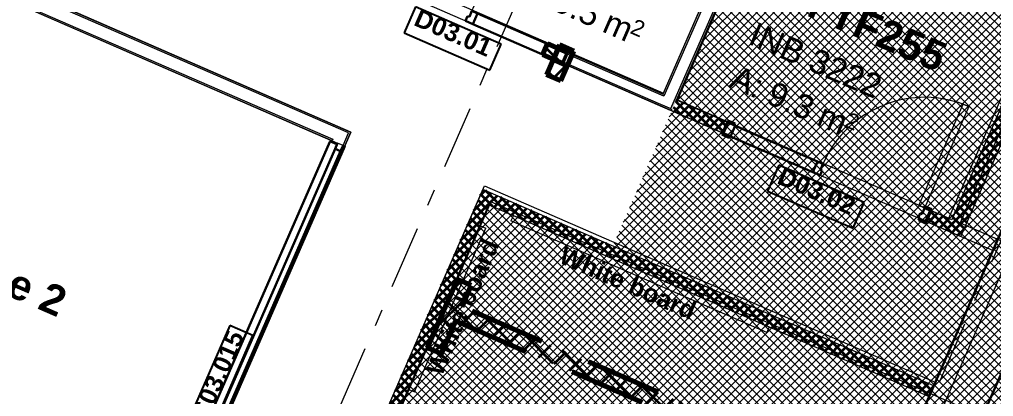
# Model space of a CAD drawing. Header units: millimetres. Extents: x -35034 to 431752, y -71616 to 25069.
# Drawn here: x 43988 to 52109, y -2569 to 579 of the extents above; entities that cross this region are included whole.
import ezdxf
from ezdxf.enums import TextEntityAlignment as Align

# ---------------------------------------------------------------- set-up
doc = ezdxf.new("R2010")
doc.units = ezdxf.units.MM
doc.header["$MEASUREMENT"] = 0
doc.linetypes.add('Double Dashed', pattern=[1093.611073, 529.166651, -211.666656, 141.111112, -211.666656])
doc.linetypes.add('Long Dashed', pattern=[1058.333302, 634.99999, -423.333311])
for name, color, linetype in [('A-05-M_Gross_Int_Circulation', 7, 'Continuous'), ('A-15-MG_Structural_Grid', 7, 'Continuous'), ('A-20-M_Floor_Slab', 7, 'Continuous'), ('A-25-M_Wall_Ext_Existing_HUB', 7, 'Continuous'), ('A-25-M_Wall_Int', 7, 'Continuous'), ('ArchiCAD Window Markers', 7, 'Continuous'), ('ArchiCAD Windows', 7, 'Continuous'), ('Demolished_A-25-M_Wall_Int', 7, 'Continuous'), ('New_A-25-M_Wall_Int', 7, 'Continuous'), ('New_A-35-M_FFE-Zone', 7, 'Continuous'), ('New_ArchiCAD Door Markers', 7, 'Continuous'), ('New_ArchiCAD Doors', 7, 'Continuous'), ('New_ArchiCAD Windows', 7, 'Continuous')]:
    doc.layers.add(name, color=color, linetype=linetype)
for name, color, linetype, lineweight, true_color in [('A-05-M_Gross_Int_Circulation_Pen_No__74', 7, 'Continuous', 20, 0x606060), ('A-15-MG_Structural_Grid_Pen_No__163', 7, 'Continuous', 0, 0x750077), ('A-25-M_Wall_Int_Pen_No__102', 7, 'Continuous', 15, 0xcccccc), ('A-25-M_Wall_Int_Pen_No__107', 7, 'Continuous', 15, 0xa6a6a6), ('ArchiCAD Windows_Pen_No__43', 7, 'Continuous', 30, 0x444444), ('New_A-35-M_FFE-Zone_Pen_No__74', 7, 'Continuous', 20, 0x606060), ('New_A-35-M_FFE_Fixed_Pen_No__64', 7, 'Continuous', 20, 0x606060), ('New_ArchiCAD Doors_Pen_No__43', 7, 'Continuous', 30, 0x444444), ('New_ArchiCAD Doors_Pen_No__63', 7, 'Continuous', 20, 0x606060), ('New_ArchiCAD Windows_Pen_No__23', 7, 'Continuous', 30, 0x2a2a2a)]:
    doc.layers.add(name, color=color, linetype=linetype, lineweight=lineweight, true_color=true_color)
for name, color, linetype, lineweight in [('A-20-M_Floor_Slab_Pen_No__89', 8, 'Continuous', 20), ('A-25-M_Wall_Int_Pen_No__1', 7, 'Continuous', 13), ('ArchiCAD Window Markers_Pen_No__1', 7, 'Continuous', 13), ('ArchiCAD Window Markers_Pen_No__5', 7, 'Continuous', 25), ('ArchiCAD Windows_Pen_No__1', 7, 'Continuous', 13), ('ArchiCAD Zone Stamps_Pen_No__9', 7, 'Continuous', 13), ('Demolished_A-25-M_Wall_Int_Pen_No__175', 1, 'Continuous', 35), ('Demolished_A-25-M_Wall_Int_Pen_No__177', 1, 'Continuous', 70), ('New_A-25-M_Wall_Int_Pen_No__1', 7, 'Continuous', 13), ('New_A-25-M_Wall_Int_Pen_No__155', 5, 'Continuous', 35), ('New_A-95-P_Text_1_50_GA_Pen_No__1', 7, 'Continuous', 13), ('New_ArchiCAD Door Markers_Pen_No__1', 7, 'Continuous', 13), ('New_ArchiCAD Door Markers_Pen_No__5', 7, 'Continuous', 25), ('New_ArchiCAD Doors_Pen_No__1', 7, 'Continuous', 13), ('New_ArchiCAD Zone Stamps_Pen_No__9', 7, 'Continuous', 13)]:
    doc.layers.add(name, color=color, linetype=linetype, lineweight=lineweight)
doc.styles.add('GENERATED_STYLE_1', font='')
doc.styles.add('GENERATED_STYLE_2', font='')
doc.styles.add('GENERATED_STYLE_3', font='')
doc.styles.add('GENERATED_STYLE_4', font='')
doc.styles.get('GENERATED_STYLE_1').set_extended_font_data('Swis721 BT', bold=True)
doc.styles.get('GENERATED_STYLE_2').set_extended_font_data('Arial', bold=True)
doc.styles.get('GENERATED_STYLE_3').set_extended_font_data('Arial')
doc.styles.get('GENERATED_STYLE_4').set_extended_font_data('Swis721 BT')
pattern_1 = [(45, (0, 0), (-35.35534, 35.35534), []), (135, (0, 0), (35.35534, 35.35534), [])]
pattern_2 = [(45, (0, 0), (-91.92388, 91.92388), []), (135, (0, 0), (91.92388, 91.92388), [])]

# ---------------------------------------------------------------- blocks, each defined once
blk = doc.blocks.new('Simple Window Opening[2]_3')
at = {"layer": 'New_ArchiCAD Windows_Pen_No__23', "linetype": 'Continuous'}
for p, q in [((53690.4, 2291.9), (49105.7, -8222.4)), ((54125.4, 2102.2), (49540.6, -8412.1))]:
    blk.add_line(p, q, dxfattribs=at)
blk = doc.blocks.new('Wall_1_3', base_point=(44635.4, -19661.2))
at = {"layer": 'New_ArchiCAD Windows', "color": 251, "linetype": 'Continuous', "lineweight": 20, "true_color": 0x606060}
blk.add_blockref('Simple Window Opening[2]_3', (0, 0), dxfattribs=at)
blk = doc.blocks.new('Office_INB 3221_34_3', base_point=(48820.6, 955.9))
at = {"layer": 'New_A-35-M_FFE-Zone_Pen_No__74', "linetype": 'Continuous'}
for p, q in [((49355.8, -35.6), (50823.3, 3330.6)), ((46725, 1111.5), (49355.8, -35.6))]:
    blk.add_line(p, q, dxfattribs=at)
at = {"layer": 'New_ArchiCAD Zone Stamps_Pen_No__9'}
for tag, height, style, p in [('ROOM_NAME', 250, 'GENERATED_STYLE_2', (48581.3, 2256.7)), ('zoneNameLine2', 250, 'GENERATED_STYLE_2', (48392.9, 1824.5)), ('ROOM_NUMBER', 200, 'GENERATED_STYLE_3', (48204.4, 1403.8)), ('measuredAreaCode', 200, 'GENERATED_STYLE_3', (48047.4, 1043.7)), ('ROOM_HOLES_PRM', 200, 'GENERATED_STYLE_3', (48354.8, 909.7)), ('DUMMY_649', 200, 'GENERATED_STYLE_3', (48844.1, 696.3)), ('DUMMY_650', 133.3, 'GENERATED_STYLE_3', (49123.4, 589.7))]:
    blk.add_attdef(tag, text='', height=height, rotation=336.44041, dxfattribs=dict(at, style=style)).set_placement(p, align=Align.TOP_LEFT)
blk = doc.blocks.new('Hub Circulation Third_INB 3250_43_3', base_point=(35476.1, -4184.6))
at = {"layer": 'A-05-M_Gross_Int_Circulation_Pen_No__74', "linetype": 'Continuous'}
for p, q in [((52102.6, -1349.5), (21435.7, 12022.5)), ((36451.5, 4130.3), (46751.2, -360.8)), ((46751.2, -360.8), (44237, -6126.6)), ((45337, -6606.2), (47864.3, -810.3)), ((47864.3, -810.3), (51623.2, -2448.9)), ((51623.2, -2448.9), (52102.6, -1349.5))]:
    blk.add_line(p, q, dxfattribs=at)
at = {"layer": 'ArchiCAD Zone Stamps_Pen_No__9'}
for tag, height, style, p in [('ROOM_NAME', 250, 'GENERATED_STYLE_2', (34329.2, -2488.1)), ('zoneNameLine2', 250, 'GENERATED_STYLE_2', (34140.8, -2920.2)), ('ROOM_NUMBER', 200, 'GENERATED_STYLE_3', (33952.4, -3340.9)), ('measuredAreaCode', 200, 'GENERATED_STYLE_3', (33795.3, -3701)), ('DUMMY_649', 200, 'GENERATED_STYLE_3', (34102.7, -3835.1)), ('DUMMY_650', 200, 'GENERATED_STYLE_3', (34731.9, -4109.4)), ('DUMMY_651', 133.3, 'GENERATED_STYLE_3', (35011.2, -4216))]:
    blk.add_attdef(tag, text='', height=height, rotation=336.44041, dxfattribs=dict(at, style=style)).set_placement(p, align=Align.TOP_LEFT)
blk = doc.blocks.new('Prof_s Office_INB 3223_48_3', base_point=(53433.1, -981.5))
at = {"layer": 'New_A-35-M_FFE-Zone_Pen_No__74', "linetype": 'Continuous'}
for p, q in [((53294.9, 2242.1), (51829.2, -1119.3)), ((51829.2, -1119.3), (53965.1, -2050.6))]:
    blk.add_line(p, q, dxfattribs=at)
at = {"layer": 'New_ArchiCAD Zone Stamps_Pen_No__9'}
for tag, height, style, p in [('ROOM_NAME', 250, 'GENERATED_STYLE_2', (52964.4, 419.3)), ('zoneNameLine2', 250, 'GENERATED_STYLE_2', (52776, -12.8)), ('ROOM_NUMBER', 200, 'GENERATED_STYLE_3', (52587.6, -433.5)), ('measuredAreaCode', 200, 'GENERATED_STYLE_3', (52430.5, -793.6)), ('ROOM_HOLES_PRM', 200, 'GENERATED_STYLE_3', (52737.9, -927.7)), ('DUMMY_649', 200, 'GENERATED_STYLE_3', (53087.5, -1080.1)), ('DUMMY_650', 133.3, 'GENERATED_STYLE_3', (53366.7, -1186.6))]:
    blk.add_attdef(tag, text='', height=height, rotation=336.44041, dxfattribs=dict(at, style=style)).set_placement(p, align=Align.TOP_LEFT)
blk = doc.blocks.new('Communications Laboratory (CaDE)_INB 3239_50_3', base_point=(50921.9, -5848.8))
at = {"layer": 'New_A-35-M_FFE-Zone_Pen_No__74', "linetype": 'Continuous'}
for p, q in [((47917.1, -944.5), (45471.3, -6553.5)), ((56795, -4815.7), (47917.1, -944.5))]:
    blk.add_line(p, q, dxfattribs=at)
at = {"layer": 'New_ArchiCAD Zone Stamps_Pen_No__9'}
for tag, height, style, p in [('ROOM_NAME', 250, 'GENERATED_STYLE_2', (48674.6, -3672.5)), ('zoneNameLine2', 250, 'GENERATED_STYLE_2', (48486.2, -4104.6)), ('ROOM_NUMBER', 200, 'GENERATED_STYLE_3', (48297.8, -4525.3)), ('measuredAreaCode', 200, 'GENERATED_STYLE_3', (48140.7, -4885.4)), ('DUMMY_649', 200, 'GENERATED_STYLE_3', (48448.1, -5019.4)), ('DUMMY_650', 200, 'GENERATED_STYLE_3', (48937.5, -5232.8)), ('DUMMY_651', 133.3, 'GENERATED_STYLE_3', (49216.8, -5339.4))]:
    blk.add_attdef(tag, text='', height=height, rotation=336.44041, dxfattribs=dict(at, style=style)).set_placement(p, align=Align.TOP_LEFT)
blk = doc.blocks.new('Office_INB 3222_51_3', base_point=(50747.9, 115.5))
at = {"layer": 'New_A-35-M_FFE-Zone_Pen_No__74', "linetype": 'Continuous'}
for p, q in [((50985.6, 3376.7), (49473.1, -91.9)), ((51735.7, -1078.5), (53248.2, 2390.1)), ((49473.1, -91.9), (51735.7, -1078.5))]:
    blk.add_line(p, q, dxfattribs=at)
at = {"layer": 'New_ArchiCAD Zone Stamps_Pen_No__9'}
for tag, height, style, p in [('ROOM_NAME', 250, 'GENERATED_STYLE_2', (50508.6, 1416.3)), ('zoneNameLine2', 250, 'GENERATED_STYLE_2', (50320.2, 984.1)), ('ROOM_NUMBER', 200, 'GENERATED_STYLE_3', (50131.7, 563.4)), ('measuredAreaCode', 200, 'GENERATED_STYLE_3', (49974.7, 203.3)), ('DUMMY_649', 200, 'GENERATED_STYLE_3', (50282.1, 69.3)), ('DUMMY_650', 200, 'GENERATED_STYLE_3', (50631.6, -83.1)), ('DUMMY_651', 133.3, 'GENERATED_STYLE_3', (50910.9, -189.7))]:
    blk.add_attdef(tag, text='', height=height, rotation=336.44041, dxfattribs=dict(at, style=style)).set_placement(p, align=Align.TOP_LEFT)
blk = doc.blocks.new('Research Office 2_INB 3217_57_3', base_point=(42570.9, -2075.7))
at = {"layer": 'New_A-35-M_FFE-Zone_Pen_No__74', "linetype": 'Continuous'}
for p, q in [((46580.1, -428.1), (36518.7, 3959.2)), ((44169.8, -5955.4), (46580.1, -428.1))]:
    blk.add_line(p, q, dxfattribs=at)
at = {"layer": 'New_ArchiCAD Zone Stamps_Pen_No__9'}
for tag, height, style, p in [('ROOM_NAME', 250, 'GENERATED_STYLE_2', (41702.6, -500.6)), ('zoneNameLine2', 250, 'GENERATED_STYLE_2', (41514.2, -932.7)), ('ROOM_NUMBER', 200, 'GENERATED_STYLE_3', (41325.7, -1353.4)), ('measuredAreaCode', 200, 'GENERATED_STYLE_3', (41168.7, -1713.5)), ('DUMMY_649', 200, 'GENERATED_STYLE_3', (41476.1, -1847.6)), ('DUMMY_650', 200, 'GENERATED_STYLE_3', (41965.5, -2061)), ('DUMMY_651', 133.3, 'GENERATED_STYLE_3', (42244.8, -2167.5))]:
    blk.add_attdef(tag, text='', height=height, rotation=336.44041, dxfattribs=dict(at, style=style)).set_placement(p, align=Align.TOP_LEFT)
blk = doc.blocks.new('Slab_1_3', base_point=(7696.6, 5872.1))
at = {"layer": 'A-20-M_Floor_Slab_Pen_No__89', "linetype": 'Continuous', "flags": 128}
blk.add_lwpolyline([(18384.5, 14995), (19410.6, 17348.4), (53757.3, 2371.5), (53656.1, 2139.5), (53757, 2095.5), (46643.5, -14217.9), (43630.2, -12903.9), (41531.9, -17715.8), (41504.6, -17778.4), (31982.9, -13626.4), (12656.3, -5199.1)], dxfattribs=at)
blk = doc.blocks.new('Wall_53_3', base_point=(49351.9, -44.5))
at = {"layer": 'A-25-M_Wall_Int_Pen_No__107', "linetype": 'Continuous'}
for points in [[(49365.7, -50.5), (50897.7, 3462.9), (50883.9, 3468.9), (49351.9, -44.5)], [(49431.8, -171.5), (50997.6, 3419.3), (50983.9, 3425.3), (49418.1, -165.5)], [(49365.7, -50.5), (49351.9, -44.5), (49361, -61.2)], [(49417.2, -165.1), (49417.8, -166.2), (49418.1, -165.5)], [(49418.1, -165.5), (49417.8, -166.2), (49426.8, -183), (49431.8, -171.5)]]:
    blk.add_hatch(color=256, dxfattribs=at).paths.add_polyline_path(points)
at = {"layer": 'A-25-M_Wall_Int_Pen_No__1', "linetype": 'Continuous'}
for p, q in [((50897.7, 3462.9), (49361, -61.2)), ((49446.8, -99.5), (50983.9, 3425.3)), ((49418.1, -165.5), (49446.8, -99.5)), ((49418.1, -165.5), (49417.2, -165.1))]:
    blk.add_line(p, q, dxfattribs=at)
at = {"layer": 'A-25-M_Wall_Int_Pen_No__1', "linetype": 'Continuous', "flags": 128}
for points in [[(50883.9, 3468.9), (49351.9, -44.5)], [(49465.6, -94.1), (50997.6, 3419.3)]]:
    blk.add_lwpolyline(points, dxfattribs=at)
blk = doc.blocks.new('Wall_65_3', base_point=(36451.5, 4130.3))
at = {"layer": 'A-25-M_Wall_Int_Pen_No__107', "linetype": 'Continuous'}
for points in [[(38531.7, 3223.3), (38525.7, 3209.5), (46731.4, -368.6), (46751.2, -360.9)], [(38479.7, 3104.1), (46580.1, -428.1), (46599.8, -420.3), (38485.7, 3117.9)]]:
    blk.add_hatch(color=256, dxfattribs=at).paths.add_polyline_path(points)
at = {"layer": 'A-25-M_Wall_Int_Pen_No__1', "linetype": 'Continuous'}
for p, q in [((46731.4, -368.6), (38525.7, 3209.5)), ((38485.7, 3117.9), (46599.8, -420.3))]:
    blk.add_line(p, q, dxfattribs=at)
at = {"layer": 'A-25-M_Wall_Int_Pen_No__1', "linetype": 'Continuous', "flags": 128}
for points in [[(46751.2, -360.9), (38531.7, 3223.3)], [(38479.7, 3104.1), (46580.1, -428.1)]]:
    blk.add_lwpolyline(points, dxfattribs=at)
blk = doc.blocks.new('Window 19_3')
at = {"layer": 'ArchiCAD Windows_Pen_No__1', "linetype": 'Continuous'}
for p, q in [((-2400.5, -50), (-2400.5, 0)), ((2400.5, -50), (2400.5, 0))]:
    blk.add_line(p, q, dxfattribs=at)
at = {"layer": 'ArchiCAD Windows_Pen_No__43', "linetype": 'Continuous'}
for p, q in [((-2400.5, 0), (-2350.5, 0)), ((-2385.5, 65), (2385.5, 65)), ((-2350.5, 0), (-2350.5, -50)), ((-2350.5, 0), (2350.5, 0)), ((2350.5, -50), (2350.5, 0)), ((2350.5, 0), (2400.5, 0)), ((-2350.5, -50), (-2400.5, -50)), ((-2400.5, -65), (2400.5, -65)), ((2350.5, -50), (-2350.5, -50)), ((2400.5, -50), (2350.5, -50))]:
    blk.add_line(p, q, dxfattribs=at)
blk = doc.blocks.new('Window Stamp 18_2')
at = {"layer": 'ArchiCAD Window Markers_Pen_No__5', "linetype": 'Continuous'}
for p, q in [((647.5, -70), (-647.5, -70)), ((-647.5, -70), (-647.5, -281.8)), ((647.5, -70), (-647.5, -70)), ((647.5, -281.8), (647.5, -70)), ((-647.5, -281.8), (647.5, -281.8))]:
    blk.add_line(p, q, dxfattribs=at)
at = {"layer": 'ArchiCAD Window Markers_Pen_No__1', "style": 'GENERATED_STYLE_1'}
blk.add_attdef('AC_WIDO_ID', text='', height=150, rotation=180, dxfattribs=at).set_placement((588.7, -25.4), align=Align.BOTTOM_LEFT)
blk = doc.blocks.new('Wall_66_3', base_point=(46751.2, -360.9))
at = {"layer": 'A-25-M_Wall_Int_Pen_No__107', "linetype": 'Continuous'}
for points in [[(46685.5, -474), (46699.2, -480), (46751.2, -360.9), (46731.4, -368.6)], [(46580.1, -428.1), (46574.1, -441.8), (46633.6, -467.8), (46639.6, -454), (46593.8, -434)], [(46599.8, -420.3), (46580.1, -428.1), (46593.8, -434)]]:
    blk.add_hatch(color=256, dxfattribs=at).paths.add_polyline_path(points)
at = {"layer": 'A-25-M_Wall_Int_Pen_No__1', "linetype": 'Continuous'}
for p, q in [((46685.5, -474), (46731.4, -368.6)), ((46580.1, -428.1), (46574.1, -441.8)), ((46633.6, -467.8), (46574.1, -441.8)), ((46599.8, -420.3), (46593.8, -434)), ((46593.8, -434), (46639.6, -454)), ((46639.6, -454), (46633.6, -467.8)), ((46685.5, -474), (46639.6, -454)), ((46699.2, -480), (46685.5, -474))]:
    blk.add_line(p, q, dxfattribs=at)
at = {"layer": 'A-25-M_Wall_Int_Pen_No__1', "linetype": 'Continuous', "flags": 128}
blk.add_lwpolyline([(46699.2, -480), (46751.2, -360.9)], dxfattribs=at)
at = {"layer": 'ArchiCAD Window Markers'}
ref = blk.add_blockref('Window Stamp 18_2', (45739.7, -2680.4), dxfattribs=dict(at, rotation=246.4403498075615))
ref.add_attrib('AC_WIDO_ID', 'P2-IS03.015', dxfattribs={"layer": 'ArchiCAD Window Markers_Pen_No__1', "color": 7, "height": 150, "rotation": 66.44035, "style": 'GENERATED_STYLE_1'}).set_placement((45440.3, -3147.4), align=Align.BOTTOM_LEFT)
at = {"layer": 'ArchiCAD Windows', "color": 251, "linetype": 'Continuous', "lineweight": 20, "true_color": 0x606060, "zscale": 1000, "rotation": 66.44034980756156}
blk.add_blockref('Window 19_3', (45680.2, -2654.4), dxfattribs=at)
blk = doc.blocks.new('Wall_75_3', base_point=(53406.1, 2369.1))
at = {"layer": 'New_A-25-M_Wall_Int_Pen_No__155', "linetype": 'Continuous'}
h = blk.add_hatch(dxfattribs=at)
h.set_pattern_fill('Grid_5x5_Diagonal_0003', color=256, style=0, pattern_type=2)
h.set_pattern_definition(pattern_1)
h.paths.add_polyline_path([(53228.1, 2271.2), (51760.4, -1094.7), (51769.5, -1111.5), (51770.1, -1112.6), (51825.6, -1215.3), (51826.2, -1216.4), (51835.3, -1233.2), (51840.3, -1221.7), (53341.8, 2221.7), (53328, 2227.7), (53241.9, 2265.2)])
at = {"layer": 'New_A-25-M_Wall_Int_Pen_No__1', "linetype": 'Continuous', "flags": 128}
for points in [[(53292.4, 2418.7), (51760.4, -1094.7)], [(51835.3, -1233.2), (53341.8, 2221.7)]]:
    blk.add_lwpolyline(points, dxfattribs=at)
blk = doc.blocks.new('Wall_76_3', base_point=(47812.4, -929.4))
at = {"layer": 'New_A-25-M_Wall_Int_Pen_No__155', "linetype": 'Continuous'}
h = blk.add_hatch(dxfattribs=at)
h.set_pattern_fill('Grid_5x5_Diagonal_0003', color=256, style=0, pattern_type=2)
h.set_pattern_definition(pattern_1)
h.paths.add_polyline_path([(47851.2, -840.5), (45337, -6606.2), (45353.5, -6599.8), (45448.2, -6562.5), (45464.7, -6556.1), (47901.3, -968.2), (47894.8, -951.7), (47857.6, -856.9)])
at = {"layer": 'New_A-25-M_Wall_Int_Pen_No__1', "linetype": 'Continuous', "flags": 128}
for points in [[(47851.2, -840.5), (45337, -6606.2)], [(45464.7, -6556.1), (47901.3, -968.2)]]:
    blk.add_lwpolyline(points, dxfattribs=at)
blk = doc.blocks.new('Wall_94_3', base_point=(45430.7, -6647.8))
at = {"layer": 'Demolished_A-25-M_Wall_Int_Pen_No__175', "linetype": 'Continuous'}
h = blk.add_hatch(dxfattribs=at)
h.set_pattern_fill('Concrete_Block_0003', color=256, style=0, pattern_type=2)
h.set_pattern_definition(pattern_2)
h.paths.add_polyline_path([(48489.4, 366.8), (48380.8, 117.7), (48394.5, 111.7), (48486.2, 71.7), (48500, 65.7), (48608.6, 314.9), (48594.8, 320.9), (48503.2, 360.8)])
h = blk.add_hatch(dxfattribs=at)
h.set_pattern_fill('Concrete_Block_0003', color=256, style=0, pattern_type=2)
h.set_pattern_definition(pattern_2)
h.paths.add_polyline_path([(47635.7, -1591), (47387.3, -2160.8), (47401, -2166.8), (47492.7, -2206.8), (47506.4, -2212.8), (47754.9, -1642.9), (47741.2, -1636.9), (47649.5, -1596.9)])
at = {"layer": 'Demolished_A-25-M_Wall_Int_Pen_No__177', "linetype": 'Long Dashed'}
for p, q in [((48394.5, 111.7), (48380.8, 117.7)), ((48486.2, 71.7), (48394.5, 111.7)), ((48500, 65.7), (48486.2, 71.7)), ((47649.5, -1596.9), (47635.7, -1591)), ((47741.2, -1636.9), (47649.5, -1596.9)), ((47754.9, -1642.9), (47741.2, -1636.9)), ((47401, -2166.8), (47387.3, -2160.8)), ((47492.7, -2206.8), (47401, -2166.8)), ((47506.4, -2212.8), (47492.7, -2206.8))]:
    blk.add_line(p, q, dxfattribs=at)
at = {"layer": 'Demolished_A-25-M_Wall_Int_Pen_No__177', "linetype": 'Long Dashed', "flags": 128}
for points in [[(48489.4, 366.8), (48380.8, 117.7)], [(48608.6, 314.9), (48489.4, 366.8)], [(48500, 65.7), (48608.6, 314.9)], [(47635.7, -1591), (47387.3, -2160.8)], [(47678.3, -1818.6), (47754.9, -1642.9)], [(47506.4, -2212.8), (47626.3, -1937.8)]]:
    blk.add_lwpolyline(points, dxfattribs=at)
blk = doc.blocks.new('Wall_95_3', base_point=(51201.2, -3496.6))
at = {"layer": 'Demolished_A-25-M_Wall_Int_Pen_No__175', "linetype": 'Continuous'}
h = blk.add_hatch(dxfattribs=at)
h.set_pattern_fill('Concrete_Block_0003', color=256, style=0, pattern_type=2)
h.set_pattern_definition(pattern_2)
h.paths.add_polyline_path([(47632.3, -1924), (47626.3, -1937.8), (51201.2, -3496.6), (51207.2, -3482.9), (51247.2, -3391.2), (51253.2, -3377.5), (47678.3, -1818.6), (47672.3, -1832.4)])
at = {"layer": 'Demolished_A-25-M_Wall_Int_Pen_No__177', "linetype": 'Long Dashed', "flags": 128}
for points in [[(51253.2, -3377.5), (47678.3, -1818.6)], [(47626.3, -1937.8), (51201.2, -3496.6)], [(51201.2, -3496.6), (51253.2, -3377.5)]]:
    blk.add_lwpolyline(points, dxfattribs=at)
blk = doc.blocks.new('Door Stamp 17[36]_3', base_point=(47708.8, 672))
at = {"layer": 'New_ArchiCAD Door Markers_Pen_No__5', "linetype": 'Continuous'}
for p, q in [((47289.7, 683.5), (47195.4, 467.4)), ((48002.5, 372.6), (47289.7, 683.5)), ((47195.4, 467.4), (47908.3, 156.6)), ((47195.4, 467.4), (47908.3, 156.6)), ((47908.3, 156.6), (48002.5, 372.6))]:
    blk.add_line(p, q, dxfattribs=at)
at = {"layer": 'New_ArchiCAD Door Markers_Pen_No__1', "style": 'GENERATED_STYLE_2'}
blk.add_attdef('AC_WIDO_ID', text='', height=150, rotation=336.44041, dxfattribs=at).set_placement((47247.8, 493.5), align=Align.BOTTOM_LEFT)
blk = doc.blocks.new('Door with Sidelight on Side 2 19[32]_3')
at = {"layer": 'New_ArchiCAD Doors_Pen_No__1', "linetype": 'Continuous'}
for p, q in [((46853.6, 1031.2), (46824.9, 965.2)), ((46858.6, 1042.7), (46853.6, 1031.2)), ((46824.9, 965.2), (46819.9, 953.8)), ((48554, 289.8), (48525.2, 223.8)), ((48559, 301.2), (48554, 289.8)), ((48525.2, 223.8), (48520.2, 212.3))]:
    blk.add_line(p, q, dxfattribs=at)
at = {"layer": 'New_ArchiCAD Doors_Pen_No__43', "linetype": 'Continuous'}
for p, q in [((46865, 1057.4), (46858.6, 1042.7)), ((46925.5, 1031), (46865, 1057.4)), ((46858.6, 1042.7), (46819.9, 953.8)), ((46827.7, 950.4), (46866.4, 1039.3)), ((46858.6, 1042.7), (46919.1, 1016.3)), ((46866.4, 1039.3), (46858.6, 1042.7)), ((46866.4, 1039.3), (46912.3, 1019.3)), ((46912.3, 1019.3), (46890.7, 969.8)), ((46919.1, 1016.3), (46925.5, 1031)), ((46819.9, 953.8), (46813.5, 939.1)), ((46813.5, 939.1), (46874, 912.7)), ((46880.4, 927.4), (46819.9, 953.8)), ((46827.7, 950.4), (46819.9, 953.8)), ((46888.2, 924), (46827.7, 950.4)), ((46874, 912.7), (46880.4, 927.4)), ((46905.4, 963.4), (46888.2, 924)), ((46890.7, 969.8), (46905.4, 963.4)), ((47706.7, 567.1), (47723.9, 606.5)), ((47723.9, 606.5), (47738.6, 600.1)), ((47738.6, 600.1), (47760.2, 649.6)), ((47760.2, 649.6), (47806, 629.6)), ((47806, 629.6), (47767.2, 540.7)), ((47806, 629.6), (47767.2, 540.7)), ((48490.7, 331), (47806, 629.6)), ((47806, 629.6), (48490.7, 331)), ((47767.2, 540.7), (47706.7, 567.1)), ((47767.2, 540.7), (48452, 242.1)), ((48452, 242.1), (48490.7, 331)), ((48452, 242.1), (48490.7, 331)), ((48490.7, 331), (48551.2, 304.6)), ((48504.9, 342.3), (48498.5, 327.6)), ((48498.5, 327.6), (48559, 301.2)), ((48565.4, 315.9), (48504.9, 342.3)), ((48551.2, 304.6), (48512.5, 215.7)), ((48559, 301.2), (48520.2, 212.3)), ((48551.2, 304.6), (48559, 301.2)), ((48559, 301.2), (48565.4, 315.9)), ((48512.5, 215.7), (48452, 242.1)), ((48459.8, 238.7), (48453.4, 224)), ((48453.4, 224), (48513.9, 197.7)), ((48520.2, 212.3), (48459.8, 238.7)), ((48512.5, 215.7), (48520.2, 212.3)), ((48513.9, 197.7), (48520.2, 212.3))]:
    blk.add_line(p, q, dxfattribs=at)
at = {"layer": 'New_ArchiCAD Doors_Pen_No__63', "linetype": 'Continuous'}
for p, q in [((47282, 1867.2), (46912.3, 1019.3)), ((46961.8, 997.7), (47331.5, 1845.6)), ((47331.5, 1845.6), (47282, 1867.2)), ((46912.3, 1019.3), (46961.8, 997.7)), ((48452, 242.1), (47767.2, 540.7))]:
    blk.add_line(p, q, dxfattribs=at)
blk.add_arc((46912.3, 1019.3), 925, 336.44041, 66.44041, dxfattribs=at)
at = {"layer": 'New_ArchiCAD Door Markers'}
ref = blk.add_blockref('Door Stamp 17[36]_3', (47708.8, 672), dxfattribs=at)
ref.add_attrib('AC_WIDO_ID', 'D03.01', dxfattribs={"layer": 'New_ArchiCAD Door Markers_Pen_No__1', "color": 7, "height": 150, "rotation": 336.44041, "style": 'GENERATED_STYLE_2'}).set_placement((47247.8, 493.5), align=Align.BOTTOM_LEFT)
blk = doc.blocks.new('Wall_140_3', base_point=(43975.5, 2299.9))
at = {"layer": 'A-25-M_Wall_Int_Pen_No__107', "linetype": 'Continuous'}
for points in [[(48554, 289.8), (49346.9, -56), (49351.9, -44.5), (48559, 301.2)], [(48525.2, 223.8), (48520.2, 212.3), (49413.1, -177), (49417.8, -166.2), (49417.2, -165.1)], [(49351.9, -44.5), (49346.9, -56), (49360.7, -62), (49361, -61.2)], [(49417.8, -166.2), (49413.1, -177), (49426.8, -183)]]:
    blk.add_hatch(color=256, dxfattribs=at).paths.add_polyline_path(points)
at = {"layer": 'Demolished_A-25-M_Wall_Int_Pen_No__175', "linetype": 'Continuous'}
h = blk.add_hatch(dxfattribs=at)
h.set_pattern_fill('Concrete_Block_0003', color=256, style=0, pattern_type=2)
h.set_pattern_definition(pattern_2)
h.paths.add_polyline_path([(48391.3, 374.4), (48352.5, 285.5), (48520.2, 212.3), (48525.2, 223.8), (48554, 289.8), (48559, 301.2)])
at = {"layer": 'A-25-M_Wall_Int_Pen_No__1', "linetype": 'Continuous'}
for p, q in [((48554, 289.8), (48525.2, 223.8)), ((48559, 301.2), (48554, 289.8)), ((49360.7, -62), (48554, 289.8)), ((48525.2, 223.8), (48520.2, 212.3)), ((48525.2, 223.8), (49331.9, -127.9)), ((49360.7, -62), (49361, -61.2)), ((49331.9, -127.9), (49417.2, -165.1))]:
    blk.add_line(p, q, dxfattribs=at)
at = {"layer": 'A-25-M_Wall_Int_Pen_No__1', "linetype": 'Continuous', "flags": 128}
for points in [[(49351.9, -44.5), (48559, 301.2)], [(48520.2, 212.3), (49413.1, -177)], [(49426.8, -183), (49413.1, -177)]]:
    blk.add_lwpolyline(points, dxfattribs=at)
at = {"layer": 'Demolished_A-25-M_Wall_Int_Pen_No__177', "linetype": 'Long Dashed'}
for p, q in [((48352.5, 285.5), (48391.3, 374.4)), ((48559, 301.2), (48391.3, 374.4)), ((48352.5, 285.5), (48520.2, 212.3))]:
    blk.add_line(p, q, dxfattribs=at)
at = {"layer": 'New_ArchiCAD Doors', "color": 251, "linetype": 'Continuous', "lineweight": 20, "true_color": 0x606060}
blk.add_blockref('Door with Sidelight on Side 2 19[32]_3', (0, 0), dxfattribs=at)
blk = doc.blocks.new('Wall_186_3', base_point=(47812.4, -929.4))
at = {"layer": 'New_A-25-M_Wall_Int_Pen_No__155', "linetype": 'Continuous'}
h = blk.add_hatch(dxfattribs=at)
h.set_pattern_fill('Grid_5x5_Diagonal_0003', color=256, style=0, pattern_type=2)
h.set_pattern_definition(pattern_1)
h.paths.add_polyline_path([(51609.9, -2479.5), (47851.2, -840.5), (47857.6, -856.9), (47894.8, -951.7), (47901.3, -968.2), (51571.1, -2568.4), (51576.1, -2556.9), (51604.9, -2490.9)])
at = {"layer": 'New_A-25-M_Wall_Int_Pen_No__1', "linetype": 'Continuous', "flags": 128}
for points in [[(51609.9, -2479.5), (47851.2, -840.5)], [(47901.3, -968.2), (51571.1, -2568.4)]]:
    blk.add_lwpolyline(points, dxfattribs=at)
blk = doc.blocks.new('Door Stamp 17[39]_3', base_point=(50737.8, -648.8))
at = {"layer": 'New_ArchiCAD Door Markers_Pen_No__5', "linetype": 'Continuous'}
for p, q in [((50318.6, -637.3), (50224.4, -853.4)), ((51031.4, -948.1), (50318.6, -637.3)), ((50224.4, -853.4), (50937.2, -1164.2)), ((50224.4, -853.4), (50937.2, -1164.2)), ((50937.2, -1164.2), (51031.4, -948.1))]:
    blk.add_line(p, q, dxfattribs=at)
at = {"layer": 'New_ArchiCAD Door Markers_Pen_No__1', "style": 'GENERATED_STYLE_2'}
blk.add_attdef('AC_WIDO_ID', text='', height=150, rotation=336.44041, dxfattribs=at).set_placement((50276.8, -827.3), align=Align.BOTTOM_LEFT)
blk = doc.blocks.new('Door with Sidelight on Side 2 19[35]_3')
at = {"layer": 'New_ArchiCAD Doors_Pen_No__1', "linetype": 'Continuous'}
for p, q in [((49853.8, -355.5), (49882.6, -289.5)), ((49882.6, -289.5), (49887.6, -278.1)), ((49848.8, -367), (49853.8, -355.5)), ((51554.2, -1097), (51583, -1031)), ((51583, -1031), (51588, -1019.5)), ((51549.2, -1108.4), (51554.2, -1097))]:
    blk.add_line(p, q, dxfattribs=at)
at = {"layer": 'New_ArchiCAD Doors_Pen_No__43', "linetype": 'Continuous'}
for p, q in [((49887.6, -278.1), (49848.8, -367)), ((49895.4, -281.5), (49856.6, -370.4)), ((49894, -263.4), (49887.6, -278.1)), ((49887.6, -278.1), (49948.1, -304.5)), ((49895.4, -281.5), (49887.6, -278.1)), ((49954.5, -289.8), (49894, -263.4)), ((49955.9, -307.9), (49895.4, -281.5)), ((49917.1, -396.8), (49955.9, -307.9)), ((49917.1, -396.8), (49955.9, -307.9)), ((49948.1, -304.5), (49954.5, -289.8)), ((49955.9, -307.9), (50640.6, -606.4)), ((50640.6, -606.4), (49955.9, -307.9)), ((49848.8, -367), (49842.4, -381.7)), ((49842.4, -381.7), (49902.9, -408)), ((49909.3, -393.4), (49848.8, -367)), ((49856.6, -370.4), (49848.8, -367)), ((49856.6, -370.4), (49917.1, -396.8)), ((49902.9, -408), (49909.3, -393.4)), ((50601.8, -695.3), (49917.1, -396.8)), ((50640.6, -606.4), (50601.8, -695.3)), ((50640.6, -606.4), (50601.8, -695.3)), ((50686.4, -626.4), (50640.6, -606.4)), ((50664.9, -675.9), (50686.4, -626.4)), ((50601.8, -695.3), (50662.3, -721.7)), ((50662.3, -721.7), (50679.5, -682.3)), ((50679.5, -682.3), (50664.9, -675.9)), ((51498.1, -1039.2), (51480.9, -1078.7)), ((51512.8, -1045.6), (51498.1, -1039.2)), ((51534.3, -996.1), (51512.8, -1045.6)), ((51533.9, -978.5), (51527.5, -993.1)), ((51527.5, -993.1), (51588, -1019.5)), ((51594.4, -1004.9), (51533.9, -978.5)), ((51580.2, -1016.1), (51534.3, -996.1)), ((51541.4, -1105), (51580.2, -1016.1)), ((51588, -1019.5), (51549.2, -1108.4)), ((51580.2, -1016.1), (51588, -1019.5)), ((51588, -1019.5), (51594.4, -1004.9)), ((51480.9, -1078.7), (51541.4, -1105)), ((51488.7, -1082.1), (51482.3, -1096.7)), ((51482.3, -1096.7), (51542.8, -1123.1)), ((51549.2, -1108.4), (51488.7, -1082.1)), ((51541.4, -1105), (51549.2, -1108.4)), ((51542.8, -1123.1), (51549.2, -1108.4))]:
    blk.add_line(p, q, dxfattribs=at)
at = {"layer": 'New_ArchiCAD Doors_Pen_No__63', "linetype": 'Continuous'}
for p, q in [((51484.8, -974.6), (51854.6, -126.7)), ((51904.1, -148.2), (51534.3, -996.1)), ((51854.6, -126.7), (51904.1, -148.2)), ((49917.1, -396.8), (50601.8, -695.3)), ((51534.3, -996.1), (51484.8, -974.6))]:
    blk.add_line(p, q, dxfattribs=at)
blk.add_arc((51534.3, -996.1), 925, 66.44041, 156.44041, dxfattribs=at)
at = {"layer": 'New_ArchiCAD Door Markers', "linetype": 'Continuous'}
ref = blk.add_blockref('Door Stamp 17[39]_3', (50737.8, -648.8), dxfattribs=at)
ref.add_attrib('AC_WIDO_ID', 'D03.02', dxfattribs={"layer": 'New_ArchiCAD Door Markers_Pen_No__1', "color": 7, "height": 150, "rotation": 336.44041, "style": 'GENERATED_STYLE_2'}).set_placement((50276.8, -827.3), align=Align.BOTTOM_LEFT)
blk = doc.blocks.new('Wall_188_3', base_point=(49351.9, -44.5))
at = {"layer": 'New_A-25-M_Wall_Int_Pen_No__155', "linetype": 'Continuous'}
h = blk.add_hatch(dxfattribs=at)
h.set_pattern_fill('Grid_5x5_Diagonal_0003', color=256, style=0, pattern_type=2)
h.set_pattern_definition(pattern_1)
h.paths.add_polyline_path([(49431.8, -171.5), (49426.8, -183), (49848.8, -367), (49853.8, -355.5), (49882.6, -289.5), (49887.6, -278.1), (49465.6, -94.1), (49460.6, -105.5)])
h = blk.add_hatch(dxfattribs=at)
h.set_pattern_fill('Grid_5x5_Diagonal_0003', color=256, style=0, pattern_type=2)
h.set_pattern_definition(pattern_1)
h.paths.add_polyline_path([(51549.2, -1108.4), (51821.5, -1227.2), (51835.3, -1233.2), (51826.2, -1216.4), (51825.6, -1215.3), (51770.1, -1112.6), (51769.5, -1111.5), (51760.4, -1094.7), (51588, -1019.5), (51583, -1031), (51554.2, -1097)])
at = {"layer": 'New_A-25-M_Wall_Int_Pen_No__1', "linetype": 'Continuous'}
for p, q in [((49853.8, -355.5), (49882.6, -289.5)), ((49882.6, -289.5), (49887.6, -278.1)), ((49848.8, -367), (49853.8, -355.5)), ((51554.2, -1097), (51583, -1031)), ((51583, -1031), (51588, -1019.5)), ((51549.2, -1108.4), (51554.2, -1097))]:
    blk.add_line(p, q, dxfattribs=at)
at = {"layer": 'New_A-25-M_Wall_Int_Pen_No__1', "linetype": 'Continuous', "flags": 128}
for points in [[(49887.6, -278.1), (49465.6, -94.1)], [(49426.8, -183), (49848.8, -367)], [(51760.4, -1094.7), (51588, -1019.5)], [(51549.2, -1108.4), (51821.5, -1227.2)], [(51835.3, -1233.2), (51821.5, -1227.2)]]:
    blk.add_lwpolyline(points, dxfattribs=at)
at = {"layer": 'New_ArchiCAD Doors', "color": 251, "linetype": 'Continuous', "lineweight": 20, "true_color": 0x606060}
blk.add_blockref('Door with Sidelight on Side 2 19[35]_3', (0, 0), dxfattribs=at)
blk = doc.blocks.new('Standard grid marker')
at = {"layer": 'A-15-MG_Structural_Grid_Pen_No__163', "linetype": 'Double Dashed'}
blk.add_line((1000, 0), (29726, 0), dxfattribs=at)
at = {"layer": 'A-15-MG_Structural_Grid_Pen_No__163', "style": 'GENERATED_STYLE_4'}
for tag, p in [('AC_MarkerText_1_0', (-500, 41.2)), ('AC_MarkerText_1_1', (31226, 41.2))]:
    blk.add_attdef(tag, text='', height=350, rotation=90, dxfattribs=at).set_placement(p, align=Align.MIDDLE_CENTER)

msp = doc.modelspace()

# ---------------------------------------------------------------- hatches: boundary and pattern name
at = {"layer": 'A-25-M_Wall_Int_Pen_No__102', "linetype": 'Continuous'}
h = msp.add_hatch(dxfattribs=at)
h.set_pattern_fill('Grid_5x5_Diagonal_0003', color=256, style=0, pattern_type=2)
h.set_pattern_definition(pattern_1)
h.paths.add_polyline_path([(44880.6, -19098.9), (49530.7, -8434.9), (45337, -6606.2), (47851.2, -840.5), (48934.2, -1312.7), (50997.6, 3419.4), (74273.5, -6730.2), (65045.9, -27891.9)])

# ---------------------------------------------------------------- linework, layer by layer
at = {"layer": 'New_A-35-M_FFE_Fixed_Pen_No__64', "linetype": 'Continuous'}
for p, q in [((48105.3, -1057.2), (48085.4, -1103)), ((50218.8, -2033.3), (48085.4, -1103)), ((48105.3, -1057.2), (50238.7, -1987.4)), ((47830.1, -1144), (47234.5, -2509.8)), ((47280.4, -2529.8), (47875.9, -1164)), ((47830.1, -1144), (47875.9, -1164)), ((50238.7, -1987.4), (50218.8, -2033.3)), ((47234.5, -2509.8), (47280.4, -2529.8))]:
    msp.add_line(p, q, dxfattribs=at)

# ---------------------------------------------------------------- block references
at = {"layer": 'A-05-M_Gross_Int_Circulation', "linetype": 'Continuous'}
msp.add_blockref('Hub Circulation Third_INB 3250_43_3', (35476.1, -4184.6), dxfattribs=at)
at = {"layer": 'A-15-MG_Structural_Grid', "color": 8, "linetype": 'Continuous', "lineweight": 15, "zscale": 1000, "rotation": 246.440411583993}
for p in [(50764, 6765.2), (54888.9, 4966.5)]:
    msp.add_blockref('Standard grid marker', p, dxfattribs=at)
at = {"layer": 'A-20-M_Floor_Slab', "color": 8, "linetype": 'Continuous', "lineweight": 20}
msp.add_blockref('Slab_1_3', (7696.6, 5872.1), dxfattribs=at)
at = {"layer": 'A-25-M_Wall_Ext_Existing_HUB', "color": 250, "lineweight": 50, "true_color": 0x2a2a2a}
msp.add_blockref('Wall_1_3', (44635.4, -19661.2), dxfattribs=at)
at = {"layer": 'A-25-M_Wall_Int', "color": 250, "lineweight": 50, "true_color": 0x2a2a2a}
for name, p in [('Wall_65_3', (36451.5, 4130.3)), ('Wall_53_3', (49351.9, -44.5)), ('Wall_140_3', (43975.5, 2299.9)), ('Wall_66_3', (46751.2, -360.9))]:
    msp.add_blockref(name, p, dxfattribs=at)
at = {"layer": 'Demolished_A-25-M_Wall_Int', "color": 1, "lineweight": 70}
for name, p in [('Wall_94_3', (45430.7, -6647.8)), ('Wall_95_3', (51201.2, -3496.6))]:
    msp.add_blockref(name, p, dxfattribs=at)
at = {"layer": 'New_A-25-M_Wall_Int', "color": 250, "lineweight": 50, "true_color": 0x2a2a2a}
for name, p in [('Wall_75_3', (53406.1, 2369.1)), ('Wall_188_3', (49351.9, -44.5)), ('Wall_76_3', (47812.4, -929.4)), ('Wall_186_3', (47812.4, -929.4))]:
    msp.add_blockref(name, p, dxfattribs=at)
at = {"layer": 'New_A-35-M_FFE-Zone', "linetype": 'Continuous'}
ref = msp.add_blockref('Office_INB 3221_34_3', (48820.6, 955.9), dxfattribs=at)
ref.add_attrib('ROOM_HOLES_PRM', '10.5', dxfattribs={"layer": 'New_ArchiCAD Zone Stamps_Pen_No__9', "color": 7, "height": 200, "rotation": 336.44041, "style": 'GENERATED_STYLE_3'}).set_placement((48354.8, 909.7), align=Align.TOP_LEFT)
ref.add_attrib('DUMMY_649', ' m', dxfattribs={"layer": 'New_ArchiCAD Zone Stamps_Pen_No__9', "color": 7, "height": 200, "rotation": 336.44041, "style": 'GENERATED_STYLE_3'}).set_placement((48844.1, 696.3), align=Align.TOP_LEFT)
ref.add_attrib('DUMMY_650', '2', dxfattribs={"layer": 'New_ArchiCAD Zone Stamps_Pen_No__9', "color": 7, "height": 133.3, "rotation": 336.44041, "style": 'GENERATED_STYLE_3'}).set_placement((49123.4, 589.7), align=Align.TOP_LEFT)
ref = msp.add_blockref('Research Office 2_INB 3217_57_3', (42570.9, -2075.7), dxfattribs=at)
ref.add_attrib('ROOM_NAME', 'Research Office 2', dxfattribs={"layer": 'New_ArchiCAD Zone Stamps_Pen_No__9', "color": 7, "height": 250, "rotation": 336.44041, "style": 'GENERATED_STYLE_2'}).set_placement((41702.6, -500.6), align=Align.TOP_LEFT)
ref = msp.add_blockref('Office_INB 3222_51_3', (50747.9, 115.5), dxfattribs=at)
ref.add_attrib('ROOM_NUMBER', 'INB 3222', dxfattribs={"layer": 'New_ArchiCAD Zone Stamps_Pen_No__9', "color": 7, "height": 200, "rotation": 336.44041, "style": 'GENERATED_STYLE_3'}).set_placement((50131.7, 563.4), align=Align.TOP_LEFT)
ref.add_attrib('zoneNameLine2', 'ID. TF255', dxfattribs={"layer": 'New_ArchiCAD Zone Stamps_Pen_No__9', "color": 7, "height": 250, "rotation": 336.44041, "style": 'GENERATED_STYLE_2'}).set_placement((50320.2, 984.1), align=Align.TOP_LEFT)
ref.add_attrib('measuredAreaCode', 'A: ', dxfattribs={"layer": 'New_ArchiCAD Zone Stamps_Pen_No__9', "color": 7, "height": 200, "rotation": 336.44041, "style": 'GENERATED_STYLE_3'}).set_placement((49974.7, 203.3), align=Align.TOP_LEFT)
ref.add_attrib('DUMMY_649', '9.3', dxfattribs={"layer": 'New_ArchiCAD Zone Stamps_Pen_No__9', "color": 7, "height": 200, "rotation": 336.44041, "style": 'GENERATED_STYLE_3'}).set_placement((50282.1, 69.3), align=Align.TOP_LEFT)
ref.add_attrib('DUMMY_650', ' m', dxfattribs={"layer": 'New_ArchiCAD Zone Stamps_Pen_No__9', "color": 7, "height": 200, "rotation": 336.44041, "style": 'GENERATED_STYLE_3'}).set_placement((50631.6, -83.1), align=Align.TOP_LEFT)
ref.add_attrib('DUMMY_651', '2', dxfattribs={"layer": 'New_ArchiCAD Zone Stamps_Pen_No__9', "color": 7, "height": 133.3, "rotation": 336.44041, "style": 'GENERATED_STYLE_3'}).set_placement((50910.9, -189.7), align=Align.TOP_LEFT)
for name, p in [('Prof_s Office_INB 3223_48_3', (53433.1, -981.5)), ('Communications Laboratory (CaDE)_INB 3239_50_3', (50921.9, -5848.8))]:
    msp.add_blockref(name, p, dxfattribs=at)

# ---------------------------------------------------------------- texts
at = {"layer": 'New_A-95-P_Text_1_50_GA_Pen_No__1', "linetype": 'Continuous', "char_height": 150, "style": 'GENERATED_STYLE_1'}
for insert, attachment_point, rotation in [((47854.7, -1237.3), 3, 66.44041), ((48534.6, -1309.7), 1, 336.44041)]:
    msp.add_mtext('\\A1;{\\fSwis721 BT|b1|i0|c0|p34;\\C5;White board}', dxfattribs=dict(at, insert=insert, attachment_point=attachment_point, rotation=rotation))

doc.saveas('drawing.dxf')
